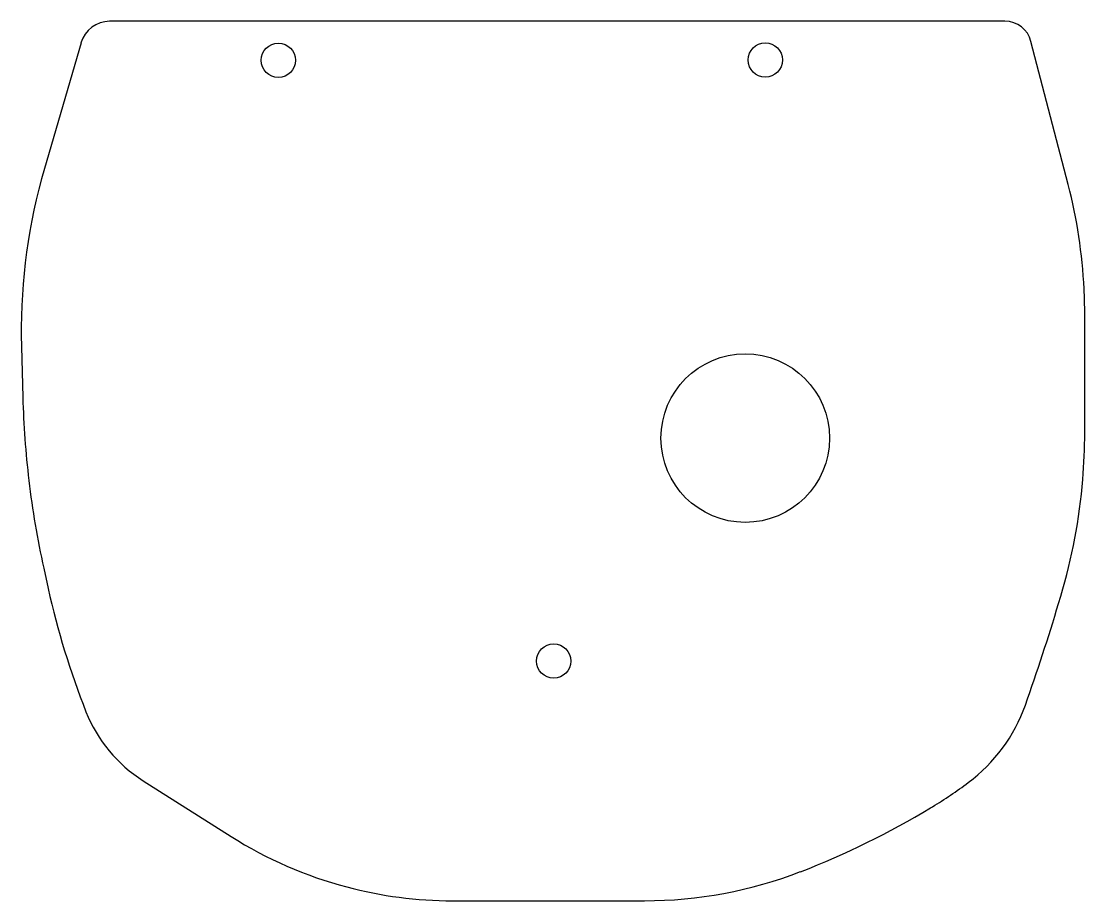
# Model space of a CAD drawing. Header units: millimetres. Extents: x 0 to 71.3, y 0 to 59.
import ezdxf

# ---------------------------------------------------------------- set-up
doc = ezdxf.new("R2010")
doc.units = ezdxf.units.MM
doc.layers.add('Contorno', color=3, linetype='Continuous')
doc.layers.add('Taladros', color=1, linetype='Continuous')

msp = doc.modelspace()

# ---------------------------------------------------------------- linework, layer by layer
at = {"layer": 'Contorno'}
for p, q in [((65.993, 58.976), (5.97, 58.976)), ((4.054, 57.537), (1.601, 49.096)), ((70.236, 48.022), (67.74, 57.625)), ((71.344, 31.388), (71.344, 39.352)), ((0.063, 37.155), (0.152, 33.763)), ((1.553, 22.303), (1.854, 20.938)), ((69.589, 19.93), (69.739, 20.431)), ((8.225, 8.046), (14.116, 4.311)), ((61.007, 6.227), (61.138, 6.306)), ((28.971, 0), (41.838, 0))]:
    msp.add_line(p, q, dxfattribs=at)
for centre, radius, start, end in [((5.97, 56.98), 1.996, 90, 163.80009), ((65.993, 57.17), 1.806, 14.56654, 90), ((39.145, 38.189), 39.096, 163.80009, 180.61891), ((36.87, 39.352), 34.473, 2.78302, 14.56654), ((36.87, 39.352), 34.473, 0, 2.78302), ((39.145, 38.189), 39.096, -179.38109, -178.48394), ((60.878, 35.37), 60.747, -178.48394, -173.20406), ((33.143, 31.388), 38.201, -4.70823, 0), ((60.878, 35.37), 60.747, -173.20406, -167.5773), ((33.143, 31.388), 38.201, -16.66776, -4.70823), ((54.178, 32.463), 53.578, -167.5773, -158.32535), ((-68.102, 61.155), 143.73, -19.52501, -16.66776), ((56.868, 16.84), 11.135, -53.24071, -19.52501), ((13.44, 16.273), 9.741, -158.32535, -122.3691), ((45.801, 31.654), 29.627, -58.8243, -53.24071), ((32.339, 53.608), 55.379, -68.87896, -58.8243), ((28.971, 27.747), 27.747, -122.3691, -104.8318), ((41.838, 29.019), 29.019, -90, -68.87896), ((28.971, 27.747), 27.747, -104.8318, -90)]:
    msp.add_arc(centre, radius, start, end, dxfattribs=at)
at = {"layer": 'Taladros'}
for centre, radius in [((17.285, 56.363), 1.15), ((49.926, 56.379), 1.15), ((48.584, 31.022), 5.65), ((35.743, 16.069), 1.15)]:
    msp.add_circle(centre, radius, dxfattribs=at)

doc.saveas('drawing.dxf')
